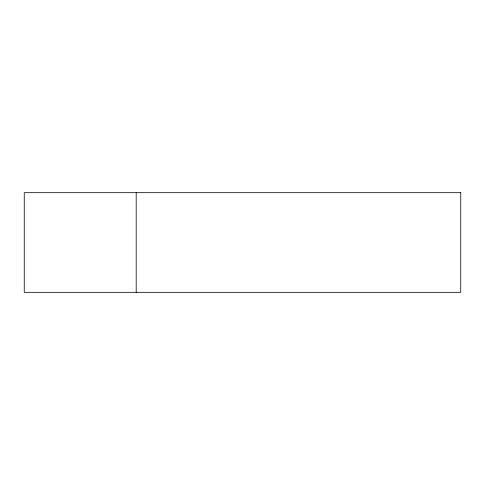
<?xml version="1.0" encoding="UTF-8"?>
<svg xmlns="http://www.w3.org/2000/svg" width="485" height="485" viewBox="0 0 485 485"><rect width="100%" height="100%" fill="white"/><g stroke="black" fill="none" stroke-linecap="round" stroke-linejoin="round"><path stroke-width="0.73" d="M136.194 192.678L136.194 292.322M460.75 192.678L24.25 192.678L24.25 292.322L460.75 292.322L460.75 192.678"/></g></svg>
